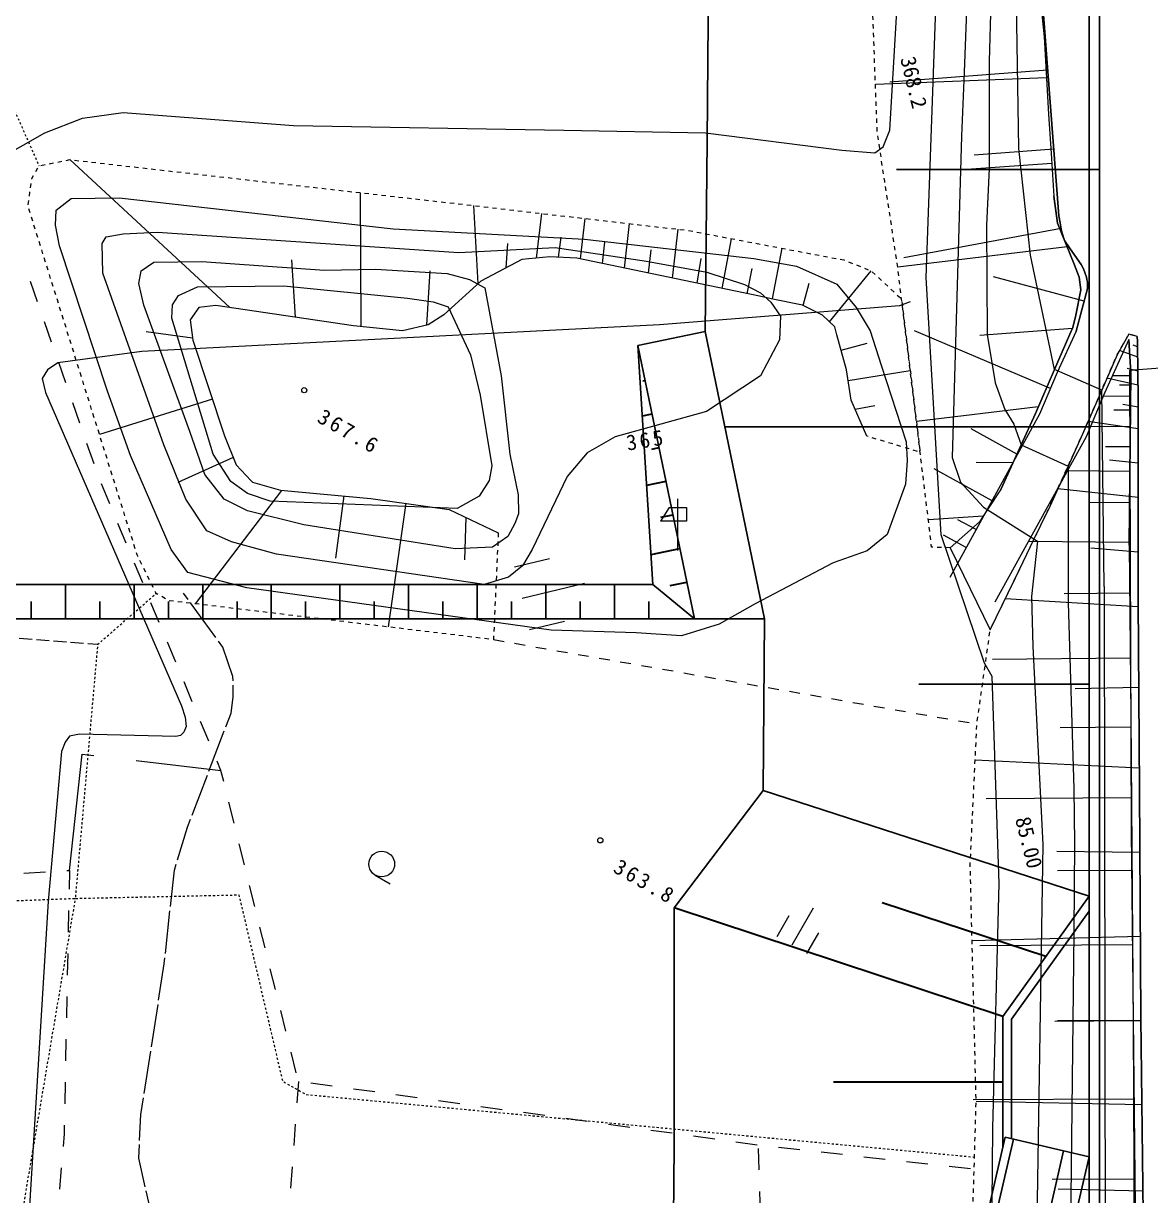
# Model space of a CAD drawing. Header units: millimetres. Extents: x -2078669 to -1085629, y -5987148 to 310365.
# Drawn here: x -1770634 to -1704968, y -5902351 to -5834061 of the extents above; entities that cross this region are included whole.
import ezdxf

# ---------------------------------------------------------------- set-up
doc = ezdxf.new("R2010")
doc.units = ezdxf.units.MM
doc.header["$LTSCALE"] = 500
for name, pattern in [('561019', [1, 0.5, -0.5]), ('56201', [2.5, 1.25, -1.25]), ('56301', [0.5, 0.25, -0.25]), ('56302', [2, 1.5, -0.5]), ('57103', [5.5, 5, -0.5]), ('DASHED', [19.049999999999997, 12.7, -6.35])]:
    doc.linetypes.add(name, pattern=pattern)
doc.layers.get('Defpoints').update_dxf_attribs({"color": 153})
for name, color, linetype, lineweight in [('D-BGD', 7, 'Continuous', 13), ('D-BGD-数値図化', 7, 'Continuous', 13), ('D-BYP-STRA', 1, 'Continuous', 25), ('●予備設計_LP横断', 7, 'Continuous', 13)]:
    doc.layers.add(name, color=color, linetype=linetype, lineweight=lineweight)
doc.styles.add('MS ゴシック', font='MS Gothic.ttf')

# ---------------------------------------------------------------- blocks, each defined once
blk = doc.blocks.new('M6334')
at = {"layer": '●予備設計_LP横断', "linetype": 'Continuous', "lineweight": 9}
for p, q in [((0, -1.25), (0, 1.25)), ((-1, -1.25), (-1, 0.1499999999941792)), ((1, -1.25), (1, 0.1499999999941792))]:
    blk.add_line(p, q, dxfattribs=at)
blk = doc.blocks.new('M6331')
at = {"layer": '●予備設計_LP横断', "linetype": 'Continuous', "lineweight": 9}
blk.add_line((0, -0.75), (1, -0.75), dxfattribs=at)
blk.add_circle((0, 0), 0.75, dxfattribs=at)
blk = doc.blocks.new('M6216')
at = {"layer": 'D-BGD-数値図化', "linetype": 'Continuous', "lineweight": 15}
for p, q in [((0.75, -1.30000000000291), (-0.75, 1.297999999995227)), ((-0.9320000000006985, 0.614000000001397), (-0.967000000000553, -0.3289999999979045))]:
    blk.add_line(p, q, dxfattribs=at)
at = {"layer": 'D-BGD-数値図化', "linetype": 'Continuous', "lineweight": 15, "flags": 128}
for points in [[(-0.9320000000006985, 0.614000000001397), (-0.06600000000071304, 1.114000000001397)], [(-0.06600000000071304, 1.114000000001397), (0.3339999999989232, 0.4210000000020955)], [(0.3339999999989232, 0.4210000000020955), (-0.967000000000553, -0.3289999999979045)]]:
    blk.add_lwpolyline(points, dxfattribs=at)
blk = doc.blocks.new('M7312')
at = {"layer": '●予備設計_LP横断', "linetype": 'Continuous', "lineweight": 20}
blk.add_circle((0, -0.001000000003841706), 0.15, dxfattribs=at)

msp = doc.modelspace()

# ---------------------------------------------------------------- linework, layer by layer
at = {"layer": 'D-BGD', "linetype": 'Continuous'}
for p, q in [((-1710962.968383077, -5836785.909318439), (-1720164.430533862, -5837483.10734105)), ((-1711035.447819226, -5837238.877351915), (-1720994.571123319, -5837611.001710683)), ((-1710607.542743142, -5841384.797261684), (-1715237.423465207, -5841733.942172929)), ((-1758617.66802421, -5850612.656709772), (-1767925.240304376, -5841996.973785238)), ((-1710717.888502646, -5842211.67483541), (-1715391.043825417, -5842546.122502407)), ((-1750954.640768059, -5851719.342661907), (-1750999.413452902, -5843921.491269212)), ((-1744147.63107372, -5849221.86253239), (-1744397.464553705, -5844674.285711412)), ((-1740737.13855665, -5847730.868084572), (-1740436.250200316, -5845133.09539975)), ((-1738173.476607097, -5847780.720755209), (-1737900.828120432, -5845426.761965221)), ((-1735623.62980568, -5848312.678755687), (-1735323.937415489, -5845725.231655508)), ((-1732820.864633966, -5848897.401475385), (-1732491.445865378, -5846053.306445049)), ((-1710172.792024011, -5846006.213655291), (-1719343.337551622, -5847713.136418658)), ((-1742506.199021626, -5848291.051079796), (-1742419.37730501, -5846874.692062549)), ((-1739454.185521633, -5847683.954978657), (-1739311.923371125, -5846517.861551194)), ((-1736898.5532064, -5848046.699755446), (-1736755.467987174, -5846811.348282904)), ((-1729932.31859646, -5849500.020100759), (-1729382.886604297, -5846600.887143401)), ((-1734222.247219824, -5848605.040115539), (-1734064.969430123, -5847247.154582902)), ((-1726991.817594262, -5850110.747399071), (-1726432.606190284, -5847160.012395384)), ((-1709835.395661124, -5847069.305812607), (-1719698.760697993, -5848265.305134443)), ((-1754787.276526283, -5851174.893166029), (-1755001.640213746, -5847835.903866506)), ((-1731376.591615219, -5849198.710788069), (-1731156.878925018, -5847762.903791147)), ((-1728462.33877353, -5849806.692457271), (-1728184.907246324, -5848342.916759651)), ((-1747137.921558841, -5851645.181946871), (-1746943.150033737, -5848478.073740846)), ((-1723670.323620347, -5851438.570658402), (-1721243.770550331, -5848478.924224451)), ((-1708837.812692893, -5850245.415001088), (-1714113.135891775, -5848827.895363903)), ((-1769814.54352536, -5850272.248859234, 364356.980306741), (-1770227.052882132, -5849091.623659824, 364346.9803072814)), ((-1725208.898846286, -5850490.441946368), (-1724852.578542825, -5849189.925403753)), ((-1768991.258763982, -5852632.502558784, 364375.9803057141), (-1769402.901144671, -5851452.375709009, 364365.9803062545)), ((-1760778.449401596, -5852390.725429916), (-1763483.210596506, -5852028.672586335)), ((-1710799.343659277, -5855323.376507903), (-1718730.272758781, -5851964.142130923)), ((-1709520.519391327, -5851840.444624901), (-1714912.835317267, -5852245.486680056)), ((-1722997.051491499, -5853088.822456788), (-1721478.2503305, -5852693.817440867)), ((-1705716.809674529, -5853497.396634346), (-1706773.091397757, -5853117.524490567)), ((-1705721.69868144, -5852897.416585731), (-1705977.860204029, -5852796.417124035)), ((-1768167.107026524, -5854993.254607969, 364394.9803046871), (-1768579.61638329, -5853812.629408559, 364384.9803052276)), ((-1722583.013333999, -5854869.406147744), (-1718968.755120679, -5854288.090106956)), ((-1705710.129125887, -5854317.235088324), (-1706327.288260758, -5854169.126033648)), ((-1705703.259194672, -5855137.071970759), (-1707513.123716734, -5854737.346687669)), ((-1706116.417210991, -5854601.021018595), (-1707195.500037971, -5854592.069669856)), ((-1706125.227765745, -5855138.07068385), (-1706778.876017692, -5855131.44372886)), ((-1706131.854720721, -5855791.718935787), (-1707739.317452169, -5855778.940528791)), ((-1767343.3239155, -5857352.641331446, 364413.9803036602), (-1767755.464645836, -5856173.381457744, 364403.9803042007)), ((-1759621.246490502, -5855959.834740441), (-1766201.236954766, -5858019.199485494)), ((-1722173.442176215, -5856529.960015298), (-1721026.292080488, -5856321.757208598)), ((-1711508.382652702, -5856393.181080111), (-1718608.80225724, -5857254.154693077)), ((-1706133.909043835, -5856597.94204976), (-1707110.046541377, -5856590.493365528)), ((-1705697.623574803, -5856412.765064038), (-1706577.71556074, -5856264.920467683)), ((-1705696.366107453, -5857688.478809253), (-1708611.122735407, -5857254.511820843)), ((-1712720.519633488, -5859167.291293616), (-1715420.706931859, -5857684.392939758)), ((-1706150.027488842, -5857569.096050804), (-1708478.107526364, -5857545.79899222)), ((-1766519.172178036, -5859713.393380632, 364432.9803026332), (-1766931.681534808, -5858532.768181221, 364422.9803031737)), ((-1706159.184269885, -5858728.801189172), (-1707596.732617755, -5858721.417143282)), ((-1758408.583603318, -5859347.245608639), (-1761636.793451052, -5860797.895478071)), ((-1712980.543215224, -5859652.28557294), (-1715119.778859507, -5859640.923452934)), ((-1705694.394735548, -5859688.456169852), (-1707360.505555918, -5859505.697184046)), ((-1714203.417987344, -5861867.478591984), (-1717576.160362061, -5860009.520769283)), ((-1706180.221573038, -5860170.035801334), (-1709824.267875235, -5860128.501336307)), ((-1765608.854653354, -5862040.62743187, 364460.9803011199), (-1766089.65083968, -5860886.495785025, 364443.9803020387)), ((-1755602.931833717, -5861266.340020526), (-1760631.19494035, -5867872.796436317)), ((-1705692.423363643, -5861688.433530452), (-1710376.943106687, -5861175.670816807)), ((-1751977.003036061, -5861588.970484525), (-1752453.46584101, -5865220.85008503)), ((-1748363.469659888, -5862018.772648452), (-1749390.217211811, -5869223.831027847)), ((-1706192.319044769, -5861997.042448926), (-1708506.745825035, -5861970.05912605)), ((-1764646.763931044, -5864348.023749457, 364494.9802992822), (-1765127.560117374, -5863193.892102627, 364477.980300201)), ((-1744855.376534264, -5862844.417540238), (-1744934.475030846, -5865320.48456875)), ((-1714717.691554528, -5862765.902423611), (-1717914.568331985, -5862979.477860586)), ((-1715134.24003084, -5863547.023150713), (-1716189.561813589, -5862975.012854401)), ((-1715714.920087924, -5864597.361436975), (-1717021.664933229, -5863880.8297425)), ((-1716651.156142626, -5864604.774605494), (-1714310.381845172, -5869381.750388281)), ((-1706219.302367644, -5864311.46922917), (-1712088.483377926, -5864248.140370095)), ((-1705689.28998706, -5864867.276727499), (-1708444.393863811, -5864634.423888784)), ((-1742028.379419148, -5865727.375613242), (-1739988.228236568, -5865232.216370407)), ((-1763685.540184818, -5866654.921717409, 364528.9802974445), (-1764165.469395068, -5865501.288420229, 364511.9802983633)), ((-1741586.370475604, -5867548.965499578), (-1737942.194003627, -5866663.213660329)), ((-1706188.33262345, -5867247.459682679), (-1709993.828980753, -5867286.136664419)), ((-1762723.449462509, -5868962.318035025, 364562.9802956068), (-1763204.245648835, -5867808.186388181, 364545.9802965256)), ((-1705684.178787178, -5868046.11243953), (-1713434.298125058, -5867584.851974818)), ((-1741143.992905623, -5869371.920711651), (-1739103.343373391, -5868875.894492729)), ((-1761761.358740203, -5871269.714352612, 364596.9802937691), (-1762242.154926533, -5870115.582705783, 364579.980294688)), ((-1706158.325402473, -5871047.972543488), (-1714181.099434847, -5871119.315848944)), ((-1760799.268017893, -5873577.110670215, 364630.9802919315), (-1761280.06420423, -5872422.97902337, 364613.9802928503)), ((-1705653.224917599, -5872747.910463582), (-1709350.421462706, -5872831.948485585)), ((-1759838.044271664, -5875884.008638166, 364664.9802900938), (-1760317.973481917, -5874730.375340972, 364647.9802910126)), ((-1706122.653749748, -5875059.359559677), (-1710236.986095374, -5875093.528547884)), ((-1764073.980841997, -5877008.632706784, 364058.9803228477), (-1759125.598118089, -5877592.299335885, 364689.9802887426)), ((-1705622.271048035, -5877449.708487632), (-1715186.28822576, -5876993.390769188)), ((-1758365.110019394, -5880647.733966196, 364686.9802889047), (-1758666.898269083, -5879435.017724223, 364687.9802888506)), ((-1706088.484761534, -5879173.691905302), (-1714536.693368922, -5879242.710816995)), ((-1757761.164893582, -5883074.531775853, 364683.9802890669), (-1758062.454793625, -5881860.948557806, 364684.9802890128)), ((-1705589.919422127, -5882356.506673544), (-1710432.481662903, -5882304.152678647)), ((-1770603.511287258, -5883560.151226634, 364053.980323118), (-1769355.653426896, -5883486.181020366, 364075.9803219289)), ((-1706052.132173535, -5883404.622837638), (-1710386.008435308, -5883439.472761109)), ((-1757156.721418116, -5885500.462609407, 364680.980289229), (-1757459.376643885, -5884287.248017812, 364682.9802891209)), ((-1768004.110868709, -5885752.149678775, 364145.9803181454), (-1768029.249461145, -5887001.86359896, 364169.9803168482)), ((-1756553.144918737, -5887925.895093354, 364678.9802893371), (-1756854.933168423, -5886713.178851395, 364679.980289283)), ((-1705557.551653983, -5887263.304753064), (-1715363.815723837, -5887510.206704709)), ((-1706017.28225006, -5887738.499099396), (-1714904.578689743, -5887808.879881632)), ((-1768054.388053584, -5888251.577519114, 364194.980315497), (-1768079.526646023, -5889501.291439298, 364218.9803141998)), ((-1755948.701443271, -5890351.825926909, 364675.9802894992), (-1756250.489692961, -5889139.109684965, 364676.9802894452)), ((-1768105.532214538, -5890750.507009816, 364243.9803128486), (-1768130.172457327, -5891999.353953928, 364267.9803115514)), ((-1755345.623293532, -5892778.125386929, 364672.9802896614), (-1755646.913193578, -5891564.542168883, 364674.9802895533)), ((-1705983.934991088, -5892175.320690607), (-1710537.355169001, -5892210.851549371)), ((-1705524.417887852, -5892167.876979396), (-1710379.699120033, -5892177.128127709)), ((-1768155.311049763, -5893249.067874083, 364291.9803102543), (-1768180.449642206, -5894498.781794267, 364316.9803089029)), ((-1754741.179818073, -5895204.056220513, 364670.9802897695), (-1755042.968067766, -5893991.339978538, 364671.9802897155)), ((-1768205.588234641, -5895748.495714435, 364340.9803076058), (-1768230.726827077, -5896998.209634605, 364365.9803062545)), ((-1754618.400210192, -5895696.78854136, 364669.9802898236), (-1754709.640880685, -5896943.109114581, 364639.980291445)), ((-1752645.326556552, -5895970.476188825, 364648.9802909585), (-1753883.379466321, -5895798.63375017, 364661.9802902559)), ((-1750169.719086654, -5896315.028042221, 364621.9802924179), (-1751407.771996427, -5896143.185603566, 364634.9802917152)), ((-1747692.74629104, -5896659.211269179, 364594.9802938772), (-1748931.666176881, -5896486.870480874, 364607.9802931746)), ((-1745217.138821145, -5897003.763122574, 364567.9802953366), (-1746455.191730914, -5896831.92068392, 364581.9802945799)), ((-1705962.057389601, -5896732.427132818), (-1715295.814190164, -5896776.863271049)), ((-1705469.091561656, -5897072.250832702), (-1715128.337540675, -5896862.750220368)), ((-1742741.033001596, -5897347.447999883, 364541.9802967419), (-1743979.085911369, -5897175.605561229, 364554.9802960392)), ((-1740265.425531701, -5897691.999853279, 364514.9802982011), (-1741502.980091823, -5897519.290438538, 364527.9802974986)), ((-1754800.014575103, -5898189.928037453, 364608.9802931205), (-1754890.756895938, -5899435.381634602, 364578.980294742)), ((-1737789.31971216, -5898035.684730588, 364487.9802996605), (-1739027.372621932, -5897863.842291933, 364500.9802989579)), ((-1735313.213892618, -5898379.369607897, 364460.9803011199), (-1736551.266802391, -5898207.527169243, 364474.9803003632)), ((-1732836.739446651, -5898724.419810942, 364433.9803025792), (-1734074.792356423, -5898552.577372273, 364447.9803018225)), ((-1730360.633627102, -5899068.104688251, 364407.9803039844), (-1731598.686536878, -5898896.262249597, 364420.9803032818)), ((-1727885.026157211, -5899412.656541647, 364380.9803054438), (-1729122.580717329, -5899239.947126905, 364393.9803047411)), ((-1727764.172300951, -5900855.865160897, 364383.9803052817), (-1727803.531557639, -5899605.986894877, 364379.9803054978)), ((-1725400.195411029, -5899690.997136984, 364397.980304525), (-1726642.924820554, -5899553.376478249, 364388.9803050114)), ((-1722915.733291276, -5899967.972406613, 364415.9803035521), (-1724157.964351155, -5899829.484771805, 364406.9803040385)), ((-1720431.271171528, -5900244.947676241, 364433.9803025792), (-1721673.502231402, -5900106.46004142, 364424.9803030656)), ((-1768431.151505434, -5900740.086894817, 364370.9803059843), (-1768533.553684951, -5901985.758851923, 364351.9803070113)), ((-1754981.997566428, -5900681.702207823, 364547.9802964175), (-1755072.371260845, -5901928.521130695, 364517.980298039)), ((-1717946.809051779, -5900521.922945855, 364451.9803016063), (-1719189.040111657, -5900383.435311048, 364442.9803020927)), ((-1715462.346932026, -5900798.898215484, 364469.9803006334), (-1716704.577991904, -5900660.410580677, 364460.9803011199)), ((-1705941.682452631, -5901392.478904467), (-1710709.663050204, -5901420.020937698)), ((-1727686.320763681, -5903355.123343303, 364389.9803049574), (-1727725.680020354, -5902105.245077267, 364386.9803051195)), ((-1705412.379112882, -5902099.496813193), (-1710343.889937447, -5901972.853188117))]:
    msp.add_line(p, q, dxfattribs=at)
at = {"layer": 'D-BGD', "linetype": '56302'}
msp.add_line((-1791815.012455621, -5868277.441345913), (-1766291.56678245, -5870227.439073381), dxfattribs=at)
at = {"layer": 'D-BGD', "linetype": '56201'}
msp.add_line((-1743250.124058562, -5869961.798706947), (-1715085.341333808, -5874877.632888929), dxfattribs=at)
at = {"layer": 'D-BGD', "linetype": '56301'}
msp.add_line((-1773602.549410132, -5920552.436941911), (-1767596.570035886, -5885037.133317877), dxfattribs=at)
at = {"layer": 'D-BGD', "linetype": '561019', "flags": 128}
for points in [[(-1716651.156142626, -5864604.774605494), (-1717308.620382081, -5864586.726695053), (-1717721.009229454, -5864575.753083711), (-1719728.504360839, -5848020.01017584), (-1720455.248744655, -5843258.434271513), (-1720889.815467812, -5840414.56580261), (-1721327.923642297, -5828689.524892417), (-1721673.884869964, -5819402.753306276), (-1723489.929471822, -5789191.974567747), (-1723446.721298126, -5771504.675049854), (-1724069.53683949, -5764946.963169109), (-1726134.604682116, -5759303.064171001), (-1727823.357098066, -5755609.088061942), (-1730428.349247925, -5752642.22790108), (-1730085.595021224, -5752186.403916501), (-1728840.646496178, -5750528.249609673), (-1728825.586826728, -5750508.07025668)], [(-1742970.832528002, -5863745.001375969), (-1742991.616401996, -5864210.576297009), (-1743094.955249404, -5866505.335001586), (-1743197.427120728, -5868800.592055809), (-1743250.124058547, -5869961.798706921), (-1762164.278309752, -5867688.537672196), (-1762902.204675127, -5867266.674422814), (-1764007.23842201, -5865029.36582873), (-1770369.667285658, -5844700.416645221), (-1770147.161689041, -5843099.317967125), (-1769727.141571799, -5842354.564973114), (-1767925.240304376, -5841996.973785238), (-1745402.396720732, -5844557.888926679), (-1731927.723974863, -5846118.599822735), (-1722839.097473593, -5847841.039682536), (-1721243.770550331, -5848478.924224451), (-1719475.226131592, -5850113.748377663), (-1718392.076496567, -5859041.084045468), (-1719090.853903138, -5858832.040799781), (-1721373.34061248, -5858147.504600697), (-1721492.198508054, -5858111.479623361)], [(-1715672.660590903, -5982662.456215291), (-1715957.826495777, -5973361.53601072), (-1715973.382164868, -5961796.336766326), (-1715442.842165943, -5950145.952497699), (-1715240.881634935, -5929056.153687387), (-1715629.82452111, -5913856.39387216), (-1715128.337540675, -5896862.750220368), (-1715475.819743308, -5883061.716182427), (-1715085.341333808, -5874877.632888929), (-1714596.740130006, -5871410.979670232), (-1714310.381845172, -5869381.750388281), (-1712583.220614658, -5865839.242744708), (-1711778.424714718, -5864162.229868929), (-1710938.095723286, -5862413.367158743), (-1709775.305198501, -5859848.67880764), (-1708936.333917215, -5857999.840322648), (-1707813.335655246, -5855426.120048176), (-1706916.029306249, -5853367.438729738), (-1706225.425872911, -5852159.979956657), (-1705926.721223414, -5852246.325320863), (-1705747.871168795, -5852298.379659885)]]:
    msp.add_lwpolyline(points, dxfattribs=at)
at = {"layer": 'D-BGD', "linetype": 'Continuous', "flags": 128}
for points, elevation in [([(-1709760.947081686, -5770195.87496422), (-1710146.642490774, -5783901.890421981), (-1710683.829094801, -5794363.87716875), (-1711022.804894568, -5798740.089152247), (-1714409.265352826, -5799053.083264684), (-1714228.528822683, -5810096.143398568), (-1713933.090781425, -5825386.334636156), (-1714165.284721012, -5829767.408008488), (-1714267.892074211, -5832797.32479572), (-1714361.034239279, -5836250.225496194), (-1714367.179603335, -5842507.534103096), (-1714518.74963324, -5845817.273419024), (-1714487.363195077, -5852191.890858424), (-1714014.246275442, -5854996.786490297), (-1713448.004466708, -5856546.063715301), (-1712937.557980589, -5857405.811513632), (-1712512.733685218, -5858621.197929092), (-1709775.305198501, -5859848.67880764), (-1709767.947313119, -5867816.21820191)], 365999.9802179378), ([(-1707667.588620146, -5866863.150635683), (-1707813.335655246, -5855426.120048176), (-1710559.993882081, -5854218.709342633), (-1711967.937506309, -5847558.03229439), (-1712636.889972342, -5841339.438934993), (-1712916.312989936, -5824339.83633582), (-1712588.686596903, -5819549.938272726), (-1709203.332017943, -5819232.848183106), (-1708305.197241382, -5802975.867581943), (-1707924.250068696, -5792350.252492397), (-1707411.717152376, -5779637.585482239), (-1707487.708798788, -5771540.626597442)], 366999.9801638886), ([(-1771917.859691852, -5841871.571624856), (-1769382.164069195, -5840442.078080455), (-1767201.777666809, -5839576.535163366), (-1764826.154292444, -5839244.220611908), (-1754908.530413289, -5840014.074425693), (-1739149.805770737, -5840282.08149304), (-1730901.366127278, -5840436.188893892), (-1722951.304039901, -5841446.494721016), (-1721023.933599605, -5841597.023063415), (-1720537.473240146, -5841258.406346908), (-1720158.274404192, -5840275.649956515), (-1719270.155769191, -5825077.531742872)], 362999.9803800859), ([(-1718045.525368699, -5848868.605679), (-1717399.628026987, -5830985.626005332)], 363999.9803260367), ([(-1715678.004184332, -5832780.335919449), (-1715820.357848343, -5836902.776894773), (-1715980.819454202, -5840635.329314261), (-1716535.076072932, -5859354.167170559), (-1716031.549459131, -5860787.807885523), (-1714699.756702992, -5862237.32699055), (-1711552.84658867, -5864227.302928547), (-1711896.946937532, -5867450.595315844), (-1711834.035265515, -5870361.115923117), (-1711240.169626483, -5881903.477863514), (-1711758.190311391, -5913612.359203805), (-1711543.655628101, -5949019.230010858), (-1711283.52987697, -5982662.456215291)], 364999.9802719873), ([(-1714102.363313819, -5982662.456215291), (-1714338.571808295, -5977411.191823361), (-1714527.464259812, -5967865.214933206), (-1714599.263159476, -5963087.94296582), (-1714538.726322905, -5958947.308420524), (-1714332.62082993, -5955069.131027035), (-1714105.603408715, -5947462.386859522), (-1714049.923683371, -5936806.670670837), (-1714428.843776217, -5917965.513031937), (-1714225.093727193, -5907174.60374098), (-1714164.247661116, -5898434.25120245), (-1713795.839616359, -5884162.343429502), (-1714188.848651934, -5872116.042412399), (-1714648.874338493, -5871329.107676925), (-1717165.965667926, -5863850.941691257), (-1718045.525368699, -5848868.605679)], 363999.9803260367), ([(-1695285.945975854, -5984825.317645511), (-1695797.90032134, -5976914.913044252), (-1696864.922602673, -5975434.191567723), (-1697932.761301148, -5974468.585908054), (-1699803.755003143, -5973124.363086732), (-1700195.143473478, -5972027.39138307), (-1700190.710295921, -5969946.837399388), (-1700374.725446442, -5945246.384721991), (-1700880.339385285, -5916690.844937707), (-1701110.116887445, -5888969.772155002), (-1701134.953490073, -5880462.759440768), (-1701330.58950419, -5869036.268753246), (-1701008.86503577, -5865589.035939722), (-1698958.758448211, -5862209.092997841), (-1695748.197505556, -5856451.128623569), (-1695264.48559076, -5854903.286416108), (-1694872.134855831, -5853432.113193747), (-1706197.95174527, -5854277.329641428), (-1706098.262446406, -5881161.205922858), (-1705862.526772734, -5902990.501151403), (-1705704.274409917, -5911953.682924774)], 367999.9801098392), ([(-1707667.588620146, -5866863.150635683), (-1707490.142075788, -5982662.456215291)], 366999.9801638886), ([(-1709767.947313119, -5867816.21820191), (-1709432.627291235, -5878650.548997202), (-1709399.174566095, -5881829.034457757), (-1709434.816061739, -5887005.921919021), (-1709767.931750948, -5916195.872840866), (-1709776.594084094, -5918719.221464361), (-1709767.898397293, -5923241.068340881), (-1709576.585949589, -5982662.456215291)], 365999.9802179378)]:
    msp.add_lwpolyline(points, dxfattribs=dict(at, elevation=elevation))
at = {"layer": 'D-BGD', "linetype": '56301', "flags": 128}
for points in [[(-1817001.41224274, -5820018.173993071), (-1804533.527895232, -5823232.064466761), (-1788206.752229267, -5825897.009451274), (-1776151.328536507, -5827813.805862068), (-1771427.163525047, -5838507.624832376), (-1769727.141571799, -5842354.564973114)], [(-1817490.620831345, -5917233.306103839), (-1815796.776914785, -5905445.3542268), (-1795496.76719734, -5907081.505086536), (-1795490.239949875, -5906953.765534039), (-1794441.910646765, -5886077.107098311), (-1767596.570035886, -5885037.133317877), (-1766738.613353861, -5875299.336801121), (-1766291.56678245, -5870227.439073381), (-1765686.54029302, -5869698.60651265), (-1762902.204675127, -5867266.674422814)], [(-1767596.570035886, -5885037.133317877), (-1758082.800983832, -5884832.034231162), (-1755538.231812943, -5895691.715961588), (-1754157.705364267, -5896464.499536684), (-1715224.304306051, -5900109.869441951)]]:
    msp.add_lwpolyline(points, dxfattribs=at)
at = {"layer": 'D-BGD', "linetype": 'Continuous', "flags": 128}
for points in [[(-1712322.59968633, -5822263.51265947), (-1711732.952202825, -5829376.569339846), (-1711172.946510427, -5834833.557462569), (-1710915.038367924, -5839345.248296666), (-1710751.95496128, -5841642.050253579), (-1710603.365932666, -5844126.604465296)], [(-1711732.952202825, -5829376.569339846), (-1711172.946510427, -5834833.557462569), (-1710915.038367924, -5839345.248296666), (-1710751.954961273, -5841642.050253567), (-1710603.365932666, -5844126.604465296), (-1710388.694922677, -5845697.560252612), (-1709425.075680515, -5848086.575580912), (-1709126.471890271, -5848845.315130807), (-1709031.096200973, -5849578.357707211), (-1709325.594282944, -5851053.873425515), (-1709489.035879739, -5851769.635806608), (-1709666.305703851, -5852168.329158547), (-1710559.993882081, -5854218.709342633), (-1711677.380574696, -5856780.660578445), (-1712512.733685218, -5858621.197929092), (-1713670.779616724, -5861173.618891886), (-1714498.82368527, -5862433.566420482), (-1714934.134759604, -5863094.556738755), (-1716651.156142626, -5864604.774605494)], [(-1709666.305703851, -5852168.329158547), (-1709489.035879739, -5851769.635806608), (-1709325.594282944, -5851053.873425515), (-1709031.096200973, -5849578.357707211), (-1709126.471890271, -5848845.315130807), (-1709425.075680515, -5848086.575580912), (-1710388.694922677, -5845697.560252612), (-1710603.365932666, -5844126.604465296)], [(-1721492.198508054, -5858111.479623361), (-1722400.838398176, -5856002.055536123), (-1722682.52486086, -5854250.705943195), (-1723239.04158848, -5852194.894025364), (-1723365.111827153, -5851727.952626868), (-1724078.822188583, -5851051.258888592), (-1725253.561846252, -5850468.277284437), (-1727062.782333307, -5850096.151149337), (-1727755.156903511, -5849954.227224186), (-1738398.411154428, -5847733.794119466), (-1739959.329551766, -5847660.109027053), (-1741599.950422037, -5847809.360045998), (-1743991.610068503, -5849080.579673957), (-1744239.383792834, -5849304.948052853), (-1745703.033961548, -5850633.231818219), (-1746140.52748393, -5851031.138063544), (-1747054.445127539, -5851625.79040919), (-1748550.698321287, -5851973.369357253), (-1751395.298284391, -5851672.77799776), (-1759422.950347074, -5850494.45493332), (-1760406.222621717, -5850609.782848353), (-1760911.616107475, -5851320.456713323), (-1760761.99300687, -5852522.986450564), (-1758916.87117776, -5858081.981119344), (-1758237.868464785, -5859772.201506491), (-1757360.840212508, -5860706.560252998), (-1757286.990515614, -5860784.766525245), (-1755654.539199563, -5861261.748063727), (-1750386.349179494, -5861730.504811442), (-1745826.61294508, -5862380.284142794), (-1742970.832528002, -5863745.001375969)], [(-1713670.779616724, -5861173.618891886), (-1712512.733685218, -5858621.197929092), (-1711677.380574696, -5856780.660578445), (-1710559.993882081, -5854218.709342633), (-1709666.305703851, -5852168.329158547)], [(-1705686.504892588, -5867692.784148582), (-1705698.302748668, -5855723.736094349), (-1705708.594531596, -5854505.560852941), (-1705724.185128487, -5852592.279238139), (-1705747.871168795, -5852298.379659885), (-1705926.721223414, -5852246.325320863), (-1706225.425872911, -5852159.979956657), (-1706916.029306249, -5853367.438729738)], [(-1705747.871168795, -5852298.379659885), (-1705724.185128487, -5852592.279238139), (-1705708.594531596, -5854505.560852941), (-1705698.302748668, -5855723.736094349), (-1705686.504892588, -5867692.784148582), (-1705614.160915395, -5878681.612807501), (-1705526.297890032, -5892001.22514833), (-1705305.419720764, -5911580.857356011), (-1705410.130145659, -5926826.740721683), (-1705249.755036891, -5941041.57533131), (-1705096.565193467, -5959195.87141357), (-1705167.623995424, -5973161.177803463), (-1705104.059223887, -5982662.456215291)], [(-1706916.029306249, -5853367.438729738), (-1707813.335655246, -5855426.120048176), (-1708936.333917215, -5857999.840322648), (-1709775.305198501, -5859848.67880764), (-1710938.095723286, -5862413.367158743)], [(-1713670.779616724, -5861173.618891886), (-1714498.82368527, -5862433.566420482), (-1714934.134759604, -5863094.556738755), (-1716651.156142626, -5864604.774605494)], [(-1714310.381845172, -5869381.750388281), (-1712583.220614658, -5865839.242744708), (-1711778.424714725, -5864162.229868942), (-1710938.095723286, -5862413.367158743)], [(-1705104.059223887, -5982662.456215291), (-1705167.623995424, -5973161.177803463), (-1705096.565193467, -5959195.87141357), (-1705249.755036891, -5941041.57533131), (-1705410.130145659, -5926826.740721683), (-1705305.419720764, -5911580.857356011), (-1705526.297890032, -5892001.22514833), (-1705614.160915395, -5878681.612807501), (-1705686.504892588, -5867692.784148582)]]:
    msp.add_lwpolyline(points, dxfattribs=at)
for points, elevation in [([(-1723247.189964985, -5849259.33382799), (-1722114.084997094, -5850605.025396372), (-1721300.691073047, -5851979.174605403), (-1720665.968073197, -5853961.136826357), (-1719205.449172225, -5858437.441121561), (-1719157.377916571, -5859529.692935551), (-1719253.17297916, -5860908.3473881), (-1720313.963163142, -5863845.40103614), (-1721486.407478964, -5864795.499494256), (-1723458.976765676, -5865492.139958223), (-1727995.185029732, -5867875.575660463), (-1730095.272500323, -5869062.946279387), (-1732301.475680405, -5869740.634225572), (-1734934.902106972, -5869560.274854671), (-1739890.094371478, -5869409.845585301), (-1757619.365403676, -5866951.442437849), (-1761059.528078428, -5866045.530519854), (-1762027.442712796, -5864709.438469753), (-1764406.631724848, -5859236.775790993), (-1765729.449839003, -5855482.086652897), (-1768539.995964609, -5847025.528021192), (-1768764.998433653, -5845809.658487218), (-1768722.966958639, -5844939.907216368), (-1767844.192085157, -5844263.922313536), (-1765063.466058664, -5844222.137991779), (-1749100.671935819, -5846035.398560837), (-1737950.050897254, -5846624.698124941), (-1728087.923406079, -5847755.972934899), (-1725587.269882253, -5848201.429168838)], 363999.9803260367), ([(-1730813.03899903, -5848559.846763575), (-1728617.673689752, -5849263.510450503), (-1727696.712655816, -5849750.214320093), (-1727081.434318192, -5850309.195976811), (-1726531.399849835, -5851112.112523675), (-1726586.883756726, -5852490.869692384), (-1727699.372134412, -5854590.802548225), (-1730834.203839187, -5856671.318266144), (-1736167.398566698, -5858153.716554817), (-1737799.567330993, -5859074.859727818), (-1738960.314156874, -5860448.071822405), (-1741003.621569419, -5864713.146780726), (-1741552.045086385, -5865663.222838711), (-1742369.619205377, -5866319.021924721), (-1743783.591844659, -5866746.193013986), (-1755887.151172788, -5864979.356457583), (-1758504.831235981, -5864265.934218633), (-1759940.995571804, -5863618.036285182), (-1761179.130913121, -5861774.820252373), (-1762448.876740545, -5858610.05339259), (-1766008.276702891, -5848616.899949186), (-1766057.196248297, -5846884.004524407), (-1765813.196273267, -5846485.60524154), (-1764822.844387389, -5846317.828505736), (-1762823.403449189, -5846222.578825848), (-1745268.276214787, -5847414.759733295), (-1739649.335526939, -5847112.787675558), (-1734342.39333327, -5847901.405733566)], 364999.9802719873), ([(-1753091.529400274, -5848431.262988593), (-1750130.034477929, -5848369.969624904), (-1745954.804214178, -5848629.174858229), (-1744654.179912091, -5848973.089424901), (-1743757.275848353, -5849457.499362998), (-1742800.381858346, -5854583.208675168), (-1742303.870405378, -5859159.385582441), (-1741814.885014711, -5861529.330445661), (-1741789.894573195, -5862625.616607141), (-1742004.807682973, -5863194.142169724), (-1742408.874147614, -5863957.293014278), (-1743307.336488276, -5864571.210186551), (-1745490.215344094, -5864662.519467814), (-1754298.154644042, -5863282.511606855), (-1757573.421054345, -5862452.929358064), (-1758930.74458122, -5861774.223534866), (-1760067.74009398, -5860349.01553438), (-1760932.570461834, -5857840.309957065), (-1763623.700310806, -5850466.262121918), (-1763903.04228307, -5849206.469725314), (-1763782.492226977, -5848481.047347994), (-1763040.428351403, -5847960.626253331), (-1760231.46074078, -5847933.92214427)], 365999.9802179378), ([(-1755454.76027005, -5849352.031776506), (-1748249.131252275, -5850060.151675605), (-1746756.787289729, -5850273.201556566), (-1745884.703304375, -5850568.02257158), (-1744589.696071683, -5853359.756126823), (-1744017.077728489, -5855716.642334753), (-1743350.327360631, -5859830.105847387), (-1743498.621802938, -5860686.066522186), (-1744090.26440057, -5861608.992795923), (-1745362.088737468, -5862326.644261156), (-1756250.753277329, -5861885.61398921), (-1757583.509708426, -5861447.102777741), (-1758552.569451626, -5860755.122242732), (-1759580.228574533, -5859159.768571028), (-1761985.530548869, -5851230.275523556), (-1761951.179750908, -5850454.151205271), (-1761605.946703623, -5849901.710170234), (-1760488.856124927, -5849403.082576537)], 366999.9801638886)]:
    msp.add_lwpolyline(points, close=True, dxfattribs=dict(at, elevation=elevation))
at = {"layer": 'D-BGD', "linetype": 'Continuous', "elevation": 363999.9803260366}
msp.add_lwpolyline([(-1718972.809110933, -5850279.127055422), (-1719591.097384501, -5850511.978002558), (-1733568.939822997, -5851612.523100847), (-1763745.726917483, -5853182.816687496), (-1768621.982567277, -5853840.181290131), (-1769240.681705477, -5854234.276860043), (-1769534.707998312, -5854745.792745909), (-1769340.838655519, -5855572.360710461), (-1761424.294283347, -5873825.696909954), (-1761216.360818663, -5874487.333987409), (-1761153.218822799, -5875019.60558848), (-1761284.292396018, -5875347.964698126), (-1761484.518623141, -5875555.833524478), (-1761764.956297042, -5875602.252295716), (-1767369.741922781, -5875460.214654366), (-1767941.881495757, -5875592.714736448), (-1768208.190409432, -5875935.613470938), (-1768414.221862295, -5876474.641303656), (-1769194.299365492, -5885196.04433303), (-1771463.211604263, -5922312.737178362)], dxfattribs=at)
at = {"layer": 'D-BGD', "linetype": 'Continuous', "extrusion": (-0.1650997582718667, 0.01548052370081257, 0.9861553747784981), "elevation": 554260.4129714349}
msp.add_lwpolyline([(5998123.900668871, -1074253.286852145), (5988147.443423947, -1075097.555769136), (5986197.960803618, -1075399.080382358)], dxfattribs=at)
at = {"layer": 'D-BGD', "linetype": '57103', "elevation": 363499.9803530612, "flags": 128}
msp.add_lwpolyline([(-1735311.676226127, -5978045.649454318), (-1735632.59196366, -5976745.811812294), (-1735387.039541054, -5971649.213810357), (-1732972.442319288, -5962544.365889321), (-1732714.775266215, -5960384.454507273), (-1732250.769058373, -5958489.635827904), (-1731723.844526746, -5956922.802319653), (-1729437.400660048, -5951819.373270096), (-1726513.24235595, -5945917.54257759), (-1725934.356728977, -5944743.908799202), (-1724407.849302383, -5935881.767334816), (-1722818.249475056, -5929518.474339932), (-1722606.297857821, -5927921.689998993), (-1722537.643107008, -5927117.9932559), (-1722624.040887053, -5926269.000708885), (-1723149.653919153, -5925130.63136173), (-1723770.152353016, -5924283.750865782), (-1724978.589139072, -5922954.736123457), (-1727435.398071451, -5921122.678849648), (-1750813.498735861, -5920960.656499614), (-1753674.319413577, -5920746.476294382), (-1755971.778307342, -5920242.497095012), (-1760883.8346986, -5913336.976459601), (-1761837.226161671, -5908150.994998717), (-1762475.051448039, -5905682.807161143), (-1763239.319054707, -5903185.769058062), (-1763920.912330332, -5900175.684245811), (-1763788.046442533, -5897634.915079567), (-1762429.447073238, -5888856.193519827), (-1761841.106953032, -5883387.991472237), (-1761082.589030372, -5880888.507760847), (-1758540.797192253, -5874243.228475546), (-1758414.340346008, -5873292.821422406), (-1758426.448254014, -5872105.898406259), (-1759021.688291245, -5870400.387062014), (-1761309.459993775, -5867262.918654647)], dxfattribs=at)
at = {"layer": 'D-BGD', "linetype": 'Continuous', "extrusion": (-0.116747323064043, 0.07736405753904306, 0.9901438608396639), "elevation": 111751.5496127477}
msp.add_lwpolyline([(5880930.058597173, 1809657.649810496), (5874875.335941555, 1806516.005570002), (5874571.571285206, 1807122.914116469)], dxfattribs=at)
at = {"layer": 'D-BGD', "linetype": 'Continuous', "extrusion": (-0.09511890476728502, -0.02527039729125657, 0.9951451155367312), "elevation": 678774.6453308652}
msp.add_lwpolyline([(5229507.522038811, -3157844.577545973), (5228858.352018881, -3157834.416854068), (5228262.582245652, -3157915.702389225)], dxfattribs=at)
at = {"layer": 'D-BGD', "linetype": 'Continuous', "extrusion": (-0.02110136541452358, 0.01954292469062442, 0.9995863176695545), "elevation": 286276.7322991661}
msp.add_lwpolyline([(5517965.400193345, 2709876.245698117), (5517856.341327535, 2709980.553709907), (5518676.991048608, 2710710.70979243)], dxfattribs=at)
at = {"layer": 'D-BGD', "linetype": 'Continuous', "extrusion": (-0.4768939174861674, 0.02649517818573765, 0.8785614360974437), "elevation": 1007134.748115294}
msp.add_lwpolyline([(5987254.665372881, -1089631.033633634), (5987758.723529845, -1089610.096898254), (5988504.179457543, -1089633.127307174)], dxfattribs=at)
at = {"layer": 'D-BGD', "linetype": 'Continuous'}
for points in [[(-1711283.23947694, -5832507.121588687, 367549.9801341614), (-1710313.551002244, -5845267.845963039, 368169.9801006508), (-1710233.9558524, -5845671.162952326, 368169.9801006508), (-1710169.10575972, -5846019.866912564, 368149.9801017318), (-1710131.151316946, -5846214.698778578, 368139.9801022722), (-1709984.792545284, -5846702.52977586, 368139.9801022722), (-1709649.882636301, -5847183.399109188, 368159.9801011913), (-1709004.774868454, -5848107.864268357, 368159.9801011913), (-1708880.122817908, -5848352.531099251, 368159.9801011913), (-1708697.787770943, -5848837.973064456, 368149.9801017318), (-1708674.578385316, -5848978.191901406, 368129.9801028128), (-1708639.012974634, -5849137.047492106, 368129.9801028128), (-1708642.429168283, -5849504.182773787, 368109.9801038938), (-1709311.115582652, -5851991.863975612, 368099.9801044342), (-1710405.03113974, -5854396.598472291, 367869.9801168656), (-1711433.2748749, -5856827.547683611, 367039.9801617266), (-1716666.973349583, -5866333.90805686, 364579.980294688)], [(-1709311.115582652, -5851991.863975612, 368099.9801044342), (-1708642.429168283, -5849504.182773787, 368109.9801038938), (-1708639.012974634, -5849137.047492106, 368129.9801028128), (-1708674.578385316, -5848978.191901406, 368129.9801028128), (-1708697.787770943, -5848837.973064456, 368149.9801017318), (-1708880.122817908, -5848352.531099251, 368159.9801011913), (-1709004.774868454, -5848107.864268357, 368159.9801011913), (-1709649.882636301, -5847183.399109188, 368159.9801011913), (-1709984.792545284, -5846702.52977586, 368139.9801022722), (-1710131.151316946, -5846214.698778578, 368139.9801022722), (-1710169.10575972, -5846019.866912564, 368149.9801017318), (-1710233.9558524, -5845671.162952326, 368169.9801006508), (-1710313.551002244, -5845267.845963039, 368169.9801006508), (-1711283.23947694, -5832507.121588687, 367549.9801341614)], [(-1709311.115582652, -5851991.863975612, 368099.9801044342), (-1710405.03113974, -5854396.598472291, 367869.9801168656), (-1711433.2748749, -5856827.547683611, 367039.9801617266), (-1716666.973349583, -5866333.90805686, 364579.980294688)], [(-1706230.063589696, -5852471.048246755, 368259.9800957864), (-1707656.987043945, -5855595.578320266, 367869.9801168656), (-1708727.693215417, -5858140.531653896, 367039.9801617266), (-1714041.127633913, -5867785.608199575, 364579.980294688)], [(-1706230.063589696, -5852471.048246755, 368259.9800957864), (-1706116.00634637, -5854439.776395803, 368309.9800930839), (-1706218.416000066, -5864450.390833936, 368449.980085517), (-1706125.993787744, -5874423.050829291, 368379.9800893004), (-1705981.956823618, -5892372.541588728, 368449.980085517), (-1705869.651160148, -5917420.482015336, 368529.980081193), (-1705798.780771418, -5942179.315007275, 368689.9800725451), (-1705653.774232301, -5967049.968521755, 368699.9800720046), (-1705654.45649303, -5982662.456215291, 368756.721546957)], [(-1706218.416000066, -5864450.390833936, 368449.980085517), (-1706125.993787744, -5874423.050829291, 368379.9800893004), (-1705981.956823618, -5892372.541588728, 368449.980085517), (-1705869.651160148, -5917420.482015336, 368529.980081193), (-1705798.780771418, -5942179.315007275, 368689.9800725451), (-1705653.774232301, -5967049.968521755, 368699.9800720046), (-1705654.45649303, -5982662.456215291, 368756.721546957)]]:
    msp.add_polyline3d(points, dxfattribs=at)
at = {"layer": 'D-BYP-STRA'}
for p, q in [((-1719778.779666119, -5842564.727419639), (-1707938.851150755, -5842564.727419409)), ((-1730916.226574237, -5852016.554640472, 1.307169441133738e-06), (-1734833.263493886, -5852827.000055099, 1.307169441133738e-06)), ((-1730916.226574237, -5852016.554640472, 1.313572283834219e-06), (-1727455.52901702, -5868742.764512843)), ((-1734833.263493886, -5852827.000055099, 1.313572283834219e-06), (-1731540.249260664, -5868742.764512813, 6.362097337841988e-08)), ((-1733957.841633595, -5866742.764620843, 2.5180634111166e-07), (-1734833.263493886, -5852827.000055099, 1.307169441133738e-06)), ((-1729768.294787569, -5857564.727419642), (-1708552.482169856, -5857564.727419236)), ((-1768191.959038013, -5866742.76462121), (-1768191.959037938, -5868742.764513096)), ((-1764191.959254242, -5866742.764621059), (-1764191.959254167, -5868742.764512945)), ((-1760191.959470352, -5866742.76462091), (-1760191.959470401, -5868742.764513032)), ((-1756191.959686586, -5866742.764620997), (-1756191.95968651, -5868742.764512883)), ((-1752191.959902696, -5866742.764620849), (-1752191.95990274, -5868742.764512732)), ((-1748191.960118925, -5866742.764620697), (-1748191.96011885, -5868742.764512583)), ((-1744191.960335154, -5866742.764620546), (-1744191.960335078, -5868742.764512432)), ((-1740191.960551383, -5866742.764620394), (-1740191.960551313, -5868742.764512518)), ((-1736191.960767498, -5866742.764620484), (-1736191.960767422, -5868742.764512369)), ((-1731540.249260664, -5868742.764512813, 5.110632628202438e-08), (-1733957.841633595, -5866742.764620843)), ((-1770191.958929978, -5867742.764567107), (-1770191.958929938, -5868742.76451293)), ((-1766191.959146088, -5867742.764566959), (-1766191.959146052, -5868742.76451302)), ((-1762191.959362317, -5867742.764566807), (-1762191.959362281, -5868742.764512869)), ((-1758191.959578431, -5867742.764566896), (-1758191.959578396, -5868742.764512958)), ((-1754191.959794541, -5867742.764566747), (-1754191.959794506, -5868742.76451281)), ((-1750191.96001077, -5867742.764566597), (-1750191.960010735, -5868742.764512658)), ((-1746191.960226999, -5867742.764566446), (-1746191.960226964, -5868742.764512507)), ((-1742191.960443109, -5867742.764566297), (-1742191.960443079, -5868742.764512597)), ((-1738191.960659343, -5867742.764566383), (-1738191.960659308, -5868742.764512445)), ((-1734191.960875453, -5867742.764566235), (-1734191.960875537, -5868742.764512294)), ((-1727455.52901702, -5868742.764512843), (-1731540.249260664, -5868742.764512813, 5.081528797745705e-08)), ((-1727455.52901702, -5868742.764512843), (-1727538.748697717, -5878742.028409053)), ((-1718469.085061031, -5872564.727419463), (-1708552.482169839, -5872564.727419283)), ((-1727538.748697717, -5878742.028409053), (-1732715.482169662, -5885588.792147078)), ((-1708552.482169614, -5884917.336974137), (-1727538.748697717, -5878742.028409053)), ((-1713572.482169522, -5891917.336974127), (-1708552.482169614, -5884917.336974137)), ((-1708552.482169614, -5884917.336974137), (-1708552.482169527, -5900090.628944774)), ((-1732715.482169662, -5885588.792147078), (-1732715.482169503, -5899495.744736777)), ((-1713072.482169601, -5892078.09050063), (-1708552.482169593, -5885775.301656056)), ((-1713572.482169522, -5891917.336974127), (-1713572.482169504, -5899516.369976766)), ((-1713072.482169601, -5892078.09050063), (-1713072.482169466, -5899042.793208065)), ((-1713442.795444898, -5898956.946419619), (-1732847.579632417, -5982662.456215291)), ((-1712955.712449333, -5899069.863005911), (-1732334.320080571, -5982662.456215291)), ((-1710033.21447593, -5899747.362522946), (-1713442.795444898, -5898956.946419619)), ((-1710033.21447593, -5899747.362522946), (-1729254.762769649, -5982662.456215291)), ((-1708552.482169527, -5900090.628944774), (-1710033.21447593, -5899747.362522946)), ((-1708552.482169527, -5900090.628944774), (-1708552.482169488, -5910948.201259674))]:
    msp.add_line(p, q, dxfattribs=at)
at = {"layer": 'D-BYP-STRA', "lineweight": 35}
for p, q in [((-1734552.758552024, -5854883.06018624, 2.314918674528599e-07), (-1734413.807471303, -5854854.310836054, 2.314918674528599e-07)), ((-1734575.146043953, -5856930.052339951, 2.314918674528599e-07), (-1734008.584763753, -5856812.829295943, 2.314918674528599e-07)), ((-1734022.4158536, -5858858.051106831, 2.314918674528599e-07), (-1733603.362056316, -5858771.347755591, 2.314918674528599e-07)), ((-1734321.483500883, -5860962.289124665, 2.314918674528599e-07), (-1733198.139349003, -5860729.866215475, 2.314918674528599e-07)), ((-1733492.073155181, -5862833.042027661, 2.314918674528599e-07), (-1732792.916641566, -5862688.384675123, 2.314918674528599e-07)), ((-1734067.820957943, -5864994.525909854, 2.314918674528599e-07), (-1732387.693934135, -5864646.903135009, 2.314918674528599e-07)), ((-1732961.730456525, -5866808.032948495, 2.314918674528599e-07), (-1731982.471226703, -5866605.421594895, 2.314918674528599e-07)), ((-1713572.482169522, -5891917.336974127), (-1732715.482169662, -5885588.792147078)), ((-1711062.482169571, -5888417.336974251), (-1720594.798801629, -5885291.373626099)), ((-1713572.482169556, -5895746.020502249), (-1723431.585543849, -5895746.020502217))]:
    msp.add_line(p, q, dxfattribs=at)
at = {"layer": 'D-BYP-STRA', "linetype": 'Continuous'}
for p, q in [((-1794191.957632872, -5866742.764621709), (-1733957.841633595, -5866742.764620843)), ((-1796210.95550246, -5868742.764513539), (-1731540.249260664, -5868742.764512813, 5.110632628202438e-08))]:
    msp.add_line(p, q, dxfattribs=at)
at = {"layer": 'D-BYP-STRA', "linetype": 'DASHED', "lineweight": 25, "ltscale": 3}
msp.add_line((-1708552.482169527, -5900090.628944774), (-1727694.453732268, -5982662.456215291), dxfattribs=at)
at = {"layer": 'D-BYP-STRA', "ltscale": 1500, "flags": 128}
msp.add_lwpolyline([(-1705519.214450817, -5747030.479662395), (-1710844.595557574, -5767926.804885177, 0.02634358998763955), (-1710938.846726843, -5769714.443770261), (-1710938.847061822, -5775230.737143957, 0.03536351458940228), (-1710769.193173639, -5777626.45305048), (-1708108.502376174, -5796318.304697382, -0.03536351458938876), (-1707938.848487872, -5798714.020603906), (-1707938.859658347, -5982662.456215291)], format="xyb", dxfattribs=at)
at = {"layer": 'D-BYP-STRA', "flags": 128}
for points in [[(-1730404.001404058, -5796186.747929948), (-1730581.482170251, -5816186.74793021), (-1730759.482170044, -5836186.747930327), (-1730806.545672792, -5840939.747920659)], [(-1708552.48216994, -5852391.852061891), (-1708552.482168667, -5982662.456215291)], [(-1732715.482169503, -5899495.744736777), (-1732880.482169414, -5916186.747930473), (-1733089.48216908, -5936186.74793019), (-1733261.482168761, -5956186.747930496), (-1733470.482168785, -5976186.747930205), (-1733467.783127779, -5982662.456215291)]]:
    msp.add_lwpolyline(points, dxfattribs=at)
at = {"layer": 'D-BYP-STRA', "linetype": 'Continuous', "flags": 128}
msp.add_lwpolyline([(-1730806.545672792, -5840939.747920659), (-1730916.226574237, -5852016.554640472)], dxfattribs=at)
at = {"layer": 'Defpoints', "flags": 128}
msp.add_lwpolyline([(-1710538.990376654, -5783554.569245107), (-1708722.136204272, -5796318.304851935, -0.03536351458938876), (-1708552.482170464, -5798714.020748156), (-1708552.48216994, -5852391.85206189)], format="xyb", dxfattribs=at)

# ---------------------------------------------------------------- block references
at = {"layer": 'D-BGD', "linetype": 'Continuous', "lineweight": 20, "xscale": 1000, "yscale": 1000, "zscale": 1000, "rotation": 330.1091246385173}
for p in [(-1754273.182583763, -5855429.290947408, 367559.9801336208), (-1737025.14031956, -5881653.133802641, 363810.9803362519)]:
    msp.add_blockref('M7312', p, dxfattribs=at)
at = {"layer": 'D-BGD', "linetype": 'Continuous', "lineweight": 15, "xscale": 1000, "yscale": 1000, "zscale": 1000, "rotation": 330.1091246385173}
msp.add_blockref('M6216', (-1732507.337279107, -5863261.662309192), dxfattribs=at)
at = {"layer": 'D-BGD', "linetype": 'Continuous', "lineweight": 9, "xscale": 1000, "yscale": 1000, "zscale": 1000, "rotation": 330.1091246385173}
for name, p in [('M6331', (-1749760.058799331, -5883036.870814323)), ('M6334', (-1725231.933018775, -5886666.248754573))]:
    msp.add_blockref(name, p, dxfattribs=at)

# ---------------------------------------------------------------- texts
at = {"layer": 'D-BGD', "linetype": 'Continuous', "style": 'MS ゴシック'}
for s, rotation, p in [('368.2', 283.66942145203, (-1719556.141125874, -5836111.836487818)), ('85.00', 284.10912462891, (-1712861.424854614, -5880405.933431859))]:
    msp.add_text(s, height=900, rotation=rotation, dxfattribs=at).set_placement(p)
at = {"layer": 'D-BGD', "linetype": 'Continuous', "char_height": 900, "attachment_point": 7, "line_spacing_factor": 0.7228915662650602, "style": 'MS ゴシック'}
for s, insert, rotation in [('\\T1.287;367.6', (-1753593.67843298, -5857257.095976354, 367559.9801336208), 330.1091246385173), ('\\T1.257;365', (-1735427.906631619, -5858967.693773099), 9.295119253717802), ('\\T1.284;363.8', (-1736345.636168939, -5883480.938831801, -2193.999881424133), 330.1091246385173)]:
    msp.add_mtext(s, dxfattribs=dict(at, insert=insert, rotation=rotation))

doc.saveas('drawing.dxf')
